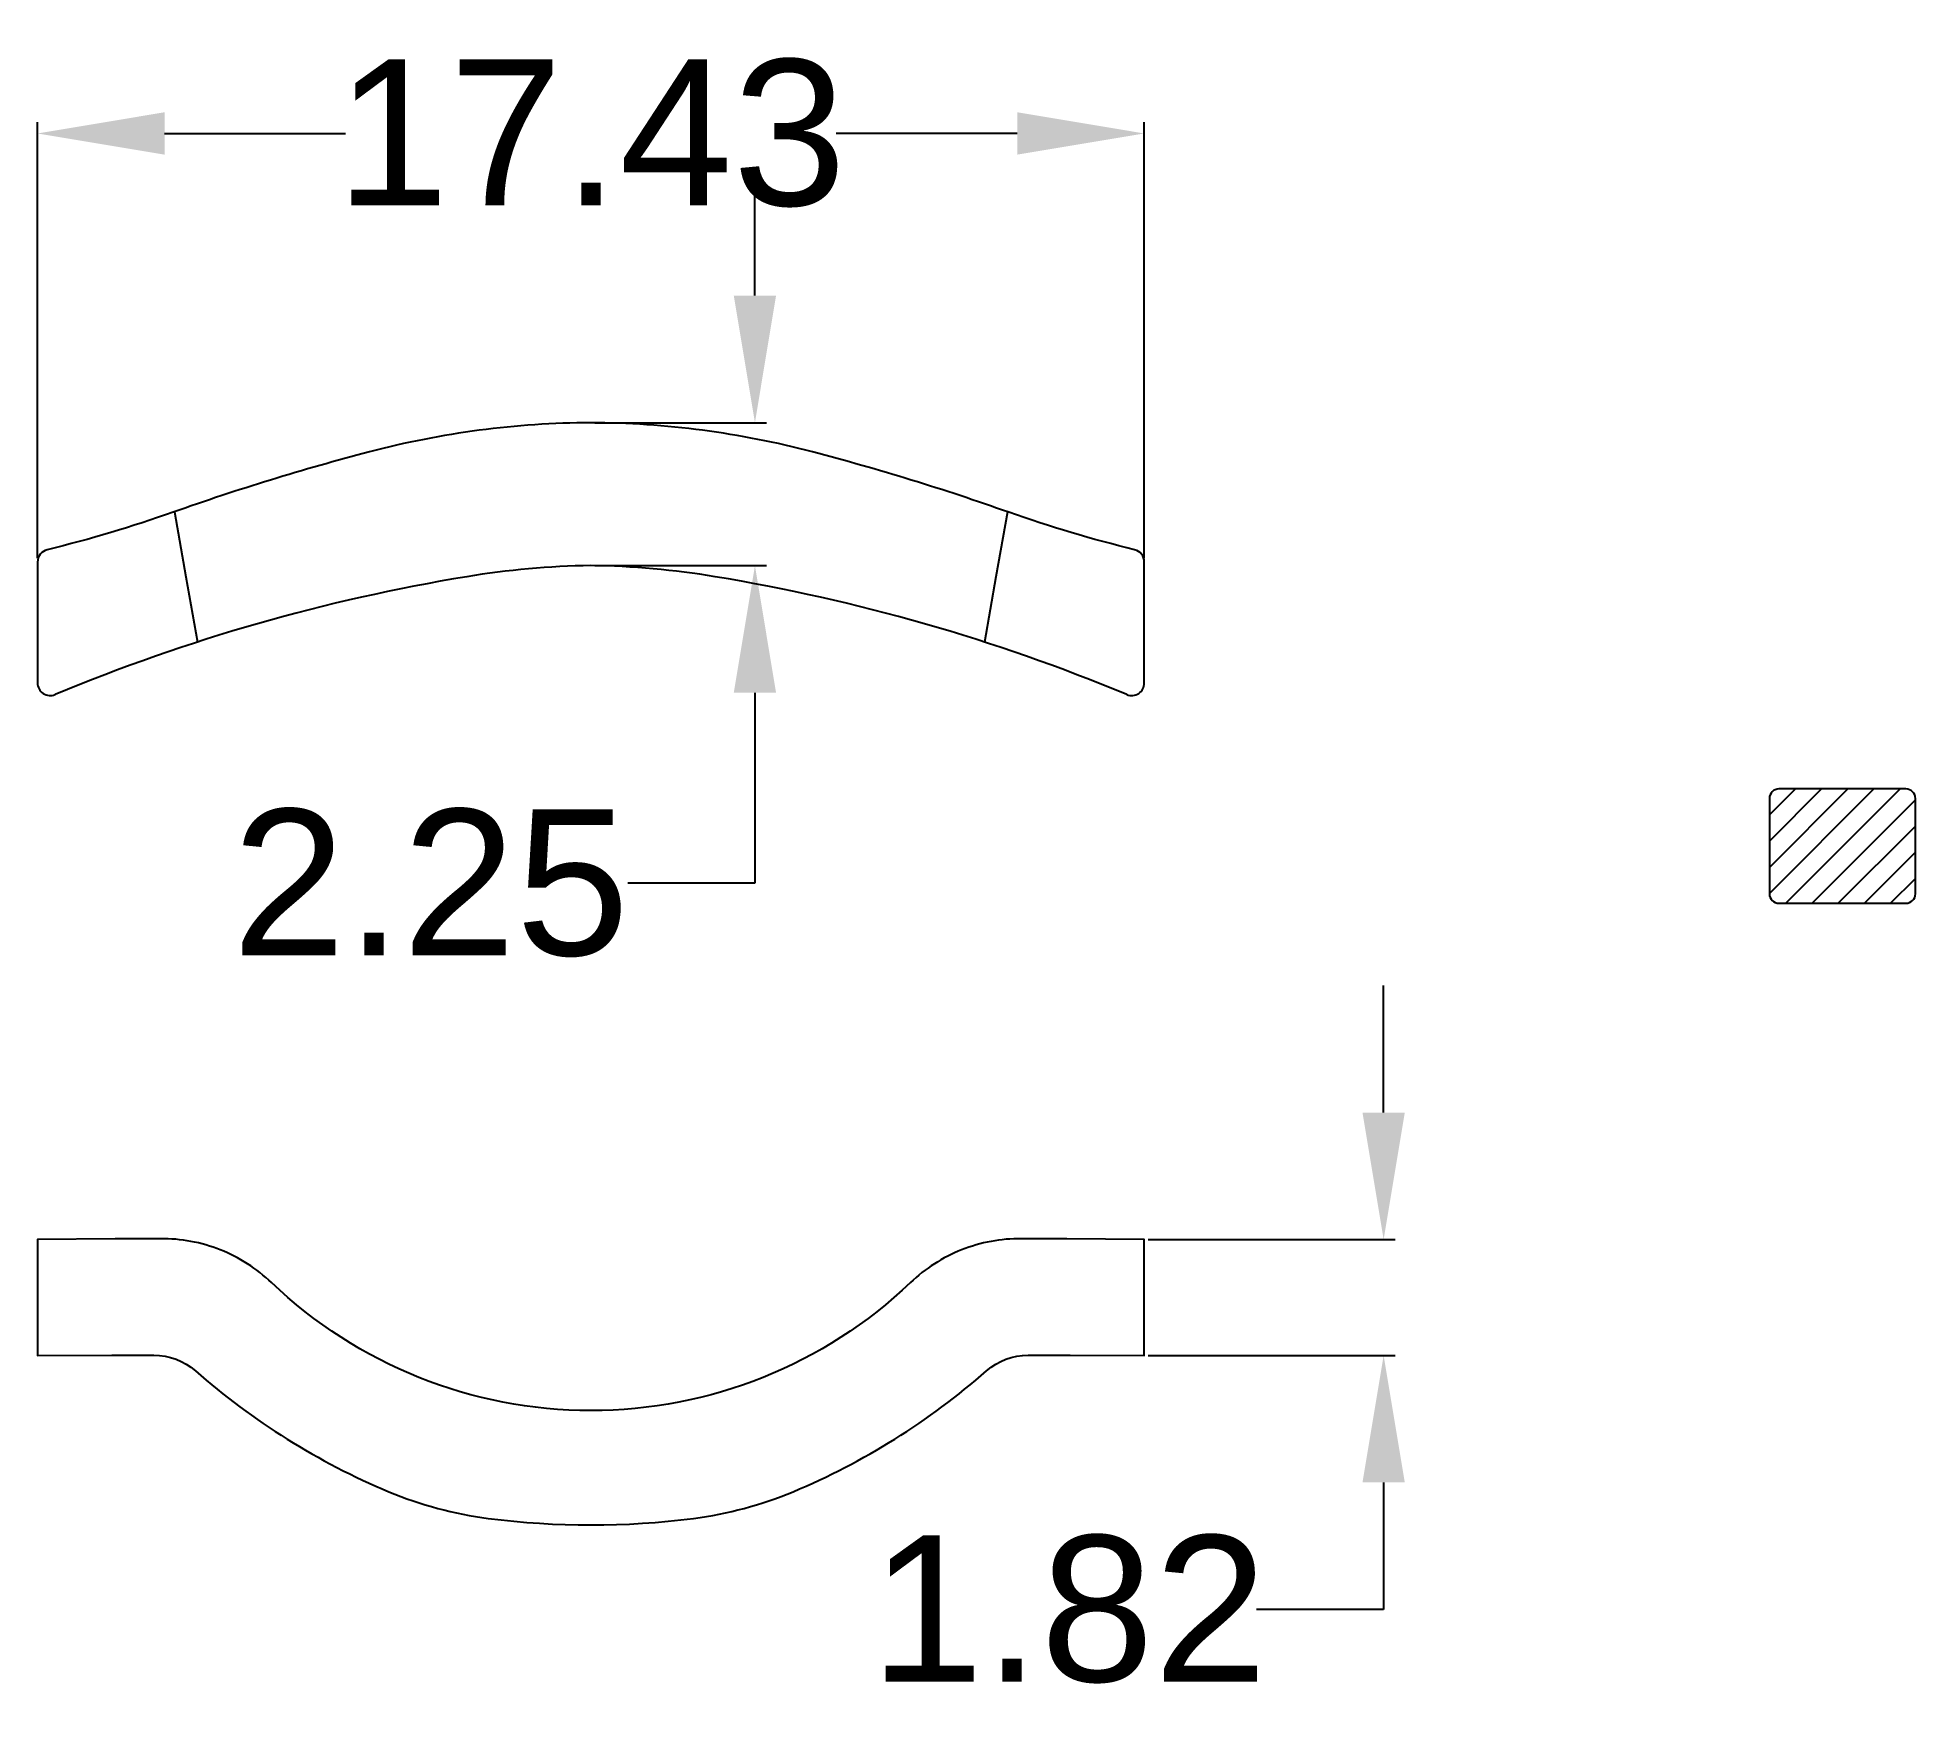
# Model space of a CAD drawing. Header units: millimetres. Extents: x 2577.1 to 2606.7, y 1583.2 to 1609.4.
import ezdxf

# ---------------------------------------------------------------- set-up
doc = ezdxf.new("R2010")
doc.units = ezdxf.units.MM
doc.linetypes.add('PHANTOM2', pattern=[1.25, 0.625, -0.125, 0.125, -0.125, 0.125, -0.125])
doc.layers.add('Section Line', color=6, linetype='PHANTOM2')
doc.styles.get("Standard").update_dxf_attribs({"font": 'arial.ttf'})
doc.dimstyles.new('Standard$0', dxfattribs={"dimtxt": 2.3, "dimasz": 2, "dimexe": 1, "dimexo": 1, "dimgap": 1, "dimtad": 0, "dimtih": 1, "dimtoh": 1, "dimdec": 1, "dimzin": 0, "dimdsep": 46, "dimtxsty": 'Standard', "dimcen": 0, "dimclrd": 4, "dimclre": 4, "dimclrt": 4, "dimadec": 1, "dimazin": 0, "dimtfac": 1, "dimtdec": 1, "dimtofl": 0, "dimtmove": 0, "dimatfit": 0, "dimfxl": 1, "dimtolj": 1, "dimtzin": 0, "dimarcsym": 0})

# ---------------------------------------------------------------- blocks, each defined once
blk = doc.blocks.new('*D6')
at = {"color": 0, "lineweight": -2, "transparency": 16777216}
for p, q in [((2577.129, 1601.246), (2577.129, 1608.109)), ((2579.129, 1607.929), (2581.98, 1607.929)), ((2592.555, 1607.929), (2589.705, 1607.929)), ((2594.555, 1601.246), (2594.555, 1608.109))]:
    blk.add_line(p, q, dxfattribs=at)
at = {"color": 0, "transparency": 16777216}
for points in [[(2579.129, 1608.263), (2579.129, 1607.596), (2577.129, 1607.929)], [(2592.555, 1608.263), (2592.555, 1607.596), (2594.555, 1607.929)]]:
    blk.add_solid(points, dxfattribs=at)
at = {"layer": 'Defpoints', "color": 0, "transparency": 16777216}
for p in [(2577.129, 1607.929), (2577.129, 1601.183), (2594.555, 1601.183)]:
    blk.add_point(p, dxfattribs=at)
at = {"color": 0, "lineweight": 9, "transparency": 16777216, "insert": (2585.842, 1607.929), "char_height": 2.3, "attachment_point": 5}
blk.add_mtext('\\A1;17.43', dxfattribs=at)
blk = doc.blocks.new('*D5')
at = {"color": 0, "lineweight": -2, "transparency": 16777216}
for p, q in [((2598.323, 1592.519), (2598.323, 1594.519)), ((2594.618, 1590.519), (2598.503, 1590.519)), ((2594.618, 1588.696), (2598.503, 1588.696)), ((2598.323, 1586.696), (2598.323, 1584.696)), ((2598.323, 1584.696), (2596.323, 1584.696))]:
    blk.add_line(p, q, dxfattribs=at)
at = {"color": 0, "transparency": 16777216}
for points in [[(2597.99, 1592.519), (2598.656, 1592.519), (2598.323, 1590.519)], [(2597.99, 1586.696), (2598.656, 1586.696), (2598.323, 1588.696)]]:
    blk.add_solid(points, dxfattribs=at)
at = {"layer": 'Defpoints', "color": 0, "transparency": 16777216}
for p in [(2594.555, 1590.519), (2594.555, 1588.696), (2598.323, 1588.696)]:
    blk.add_point(p, dxfattribs=at)
at = {"color": 0, "lineweight": 9, "transparency": 16777216, "insert": (2593.366, 1584.696), "char_height": 2.3, "attachment_point": 5}
blk.add_mtext('\\A1;1.82', dxfattribs=at)
blk = doc.blocks.new('*D7')
at = {"color": 0, "lineweight": -2, "transparency": 16777216}
for p, q in [((2588.424, 1605.377), (2588.424, 1607.377)), ((2585.905, 1603.377), (2588.604, 1603.377)), ((2585.905, 1601.127), (2588.604, 1601.127)), ((2588.424, 1599.127), (2588.424, 1596.127)), ((2588.424, 1596.127), (2586.424, 1596.127))]:
    blk.add_line(p, q, dxfattribs=at)
at = {"color": 0, "transparency": 16777216}
for points in [[(2588.091, 1605.377), (2588.757, 1605.377), (2588.424, 1603.377)], [(2588.091, 1599.127), (2588.757, 1599.127), (2588.424, 1601.127)]]:
    blk.add_solid(points, dxfattribs=at)
at = {"layer": 'Defpoints', "color": 0, "transparency": 16777216}
for p in [(2585.842, 1603.377), (2585.842, 1601.127), (2588.424, 1601.127)]:
    blk.add_point(p, dxfattribs=at)
at = {"color": 0, "lineweight": 9, "transparency": 16777216, "insert": (2583.319, 1596.127), "char_height": 2.3, "attachment_point": 5}
blk.add_mtext('\\A1;2.25', dxfattribs=at)

msp = doc.modelspace()

# ---------------------------------------------------------------- hatches: boundary and pattern name
at = {"layer": 'Section Line', "linetype": 'Continuous', "ltscale": 2}
h = msp.add_hatch(dxfattribs=at)
h.set_pattern_fill('ANSI31', color=256, scale=2.332867)
h.set_pattern_definition([(45, (-2.41247, 2824.03057), (-0.206198232, 0.206198232), [])])
h.paths.add_polyline_path([(2606.546, 1595.812, 0.414214), (2606.696, 1595.962), (2606.696, 1597.461, 0.414214), (2606.546, 1597.611), (2604.547, 1597.611, 0.414214), (2604.397, 1597.461), (2604.397, 1595.962, 0.414214), (2604.547, 1595.812)])

# ---------------------------------------------------------------- linework, layer by layer
for p, q in [((2606.546, 1597.611), (2604.547, 1597.611)), ((2604.397, 1597.461), (2604.397, 1595.962)), ((2606.696, 1595.962), (2606.696, 1597.461)), ((2604.547, 1595.812), (2606.546, 1595.812))]:
    msp.add_line(p, q)
for points in [[(2594.279, 1599.097, 0.535062), (2594.555, 1599.282), (2594.555, 1601.183, 0.34614), (2594.403, 1601.378, -0.025475), (2592.42, 1601.967, 0.020832), (2589.33, 1602.917, 0.063014), (2585.842, 1603.377, 0.063014), (2582.354, 1602.917, 0.020832), (2579.264, 1601.967, -0.025475), (2577.282, 1601.378, 0.34614), (2577.129, 1601.183), (2577.129, 1599.282, 0.535062), (2577.406, 1599.097)], [(2585.842, 1601.127, 0.038122), (2583.886, 1600.952, 0.057881), (2577.406, 1599.097)], [(2594.279, 1599.097, 0.057881), (2587.798, 1600.952, 0.038122), (2585.842, 1601.127)]]:
    msp.add_lwpolyline(points, format="xyb")
for points in [[(2579.284, 1601.973), (2579.465, 1600.948), (2579.646, 1599.923)], [(2592.4, 1601.973), (2592.219, 1600.948), (2592.038, 1599.923)]]:
    msp.add_lwpolyline(points)
msp.add_lwpolyline([(2593.335, 1590.528), (2592.62, 1590.533, 0.095433), (2591.679, 1590.357, 0.097017), (2590.872, 1589.841, -0.192818), (2585.842, 1587.827, -0.192818), (2580.813, 1589.841, 0.097017), (2580.006, 1590.357, 0.095433), (2579.064, 1590.533), (2578.35, 1590.528), (2577.129, 1590.519), (2577.129, 1588.696), (2578.297, 1588.698), (2578.959, 1588.7, -0.183144), (2579.614, 1588.454, 0.081653), (2582.661, 1586.55, 0.067009), (2584.225, 1586.131, 0.064089), (2587.459, 1586.131, 0.067009), (2589.024, 1586.55, 0.081653), (2592.071, 1588.454, -0.183144), (2592.726, 1588.7), (2593.388, 1588.698), (2594.555, 1588.696), (2594.555, 1590.519)], format="xyb", close=True)
for centre, start, end in [((2604.547, 1597.461), 90, 180), ((2606.546, 1597.461), 0, 90), ((2604.547, 1595.962), 180, 270), ((2606.546, 1595.962), 270, 0)]:
    msp.add_arc(centre, 0.15, start, end)

# ---------------------------------------------------------------- dimensions: what is measured, and where the dimension line sits
at = {"color": 3, "lineweight": 9}
dim = msp.add_linear_dim(base=(2577.129, 1607.929), p1=(2594.555, 1601.183), p2=(2577.129, 1601.183), dimstyle='Standard$0', override={"dimexe": 0.18, "dimexo": 0.0625, "dimgap": 0.09, "dimdec": 2, "dimcen": 0.09, "dimclrd": 0, "dimclre": 0, "dimclrt": 0, "dimtdec": 2, "dimatfit": 3, "dimfxl": 1.25}, dxfattribs=at)
dim.commit()
dim.dimension.update_dxf_attribs({"geometry": '*D6', "text_midpoint": (2585.842, 1607.929), "dimtype": 160})
dim = msp.add_linear_dim(base=(2588.424, 1601.127), p1=(2585.842, 1603.377), p2=(2585.842, 1601.127), angle=90, dimstyle='Standard$0', override={"dimexe": 0.18, "dimexo": 0.0625, "dimgap": 0.09, "dimdec": 2, "dimcen": 0.09, "dimclrd": 0, "dimclre": 0, "dimclrt": 0, "dimtdec": 2, "dimatfit": 3, "dimfxl": 1.25}, dxfattribs=at)
dim.commit()
dim.dimension.update_dxf_attribs({"geometry": '*D7', "text_midpoint": (2583.319, 1596.127), "dimtype": 160})
dim = msp.add_linear_dim(base=(2598.323, 1588.696), p1=(2594.555, 1590.519), p2=(2594.555, 1588.696), angle=90, dimstyle='Standard$0', override={"dimexe": 0.18, "dimexo": 0.0625, "dimgap": 0.09, "dimdec": 2, "dimcen": 0.09, "dimclrd": 0, "dimclre": 0, "dimclrt": 0, "dimtdec": 2, "dimatfit": 3, "dimfxl": 1.25}, dxfattribs=at)
dim.commit()
dim.dimension.update_dxf_attribs({"geometry": '*D5', "text_midpoint": (2593.366, 1584.696)})

doc.saveas('drawing.dxf')
